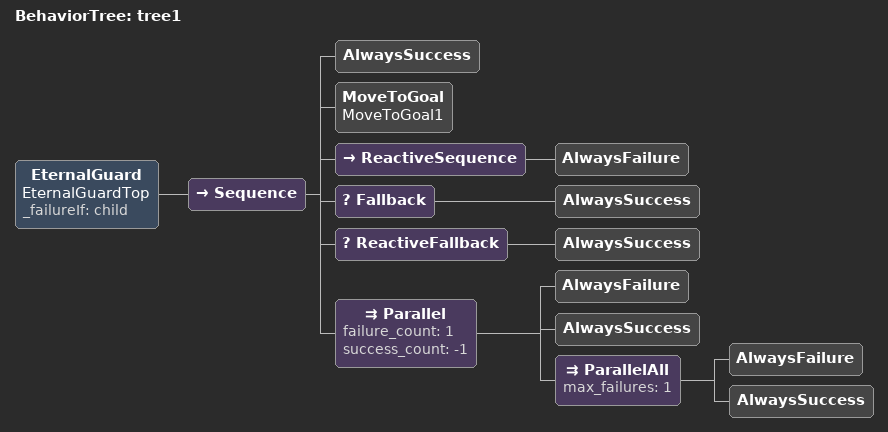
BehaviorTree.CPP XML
<?xml version="1.0" encoding="UTF-8"?>
<root BTCPP_format="4">
  <BehaviorTree ID="tree1">
    <EternalGuard name="EternalGuardTop"
                  _failureIf="child">
      <Sequence>
        <AlwaysSuccess/>
        <MoveToGoal name="MoveToGoal1"/>
        <ReactiveSequence>
          <AlwaysFailure/>
        </ReactiveSequence>
        <Fallback>
          <AlwaysSuccess/>
        </Fallback>
        <ReactiveFallback>
          <AlwaysSuccess/>
        </ReactiveFallback>
        <Parallel failure_count="1"
                  success_count="-1">
          <AlwaysFailure/>
          <AlwaysSuccess/>
          <ParallelAll max_failures="1">
            <AlwaysFailure/>
            <AlwaysSuccess/>
          </ParallelAll>
        </Parallel>
      </Sequence>
    </EternalGuard>
  </BehaviorTree>

</root>
